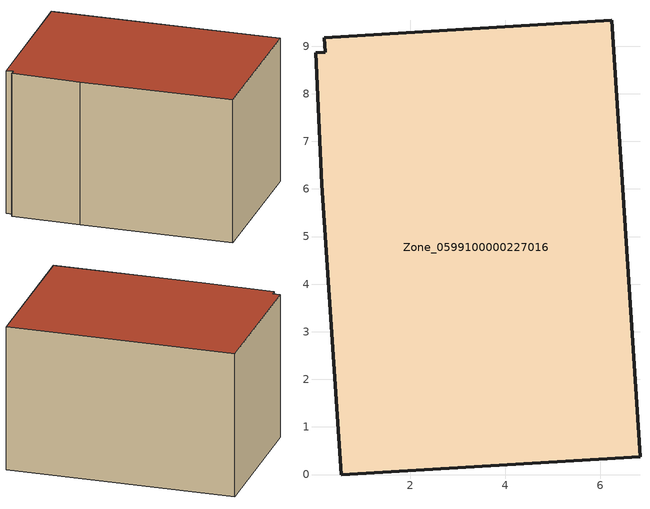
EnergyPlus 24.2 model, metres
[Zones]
Zone_0599100000227016
 floor ground (C_G): 0.22,8.87 0.2,9.17 6.24,9.54 6.83,0.37 0.55,0 0.14,6.1 0.01,8.86 z0
 wall outside (C_F): 0.55,0 6.83,0.37 6.24,9.54 0.2,9.17 0.22,8.87 0.01,8.86 0.14,6.1 0.55,0 z0:5.99
 roof outside (C_R): 0.2,9.17 0.22,8.87 0.01,8.86 0.14,6.1 0.55,0 6.83,0.37 6.24,9.54 z5.99
[BUILDING]
Pand.0599100000227016: North Axis=0; Terrain=City; Loads Convergence Tolerance Value=0.04; Temperature Convergence Tolerance Value=0.4; Solar Distribution=FullExterior; Maximum Number of Warmup Days=25; Minimum Number of Warmup Days=1
[Site:Location]
Rotterdam.The.Hague.AP_ZH_NLD Design_Conditions: Latitude=51.96; Longitude=4.45; Time Zone=1; Elevation=-4.5
[SITE:GROUNDTEMPERATURE:BUILDINGSURFACE]
18, 18, 18, 18, 18, 18, 18, 18, 18, 18, 18, 18
[MATERIAL] Thermal Absorptance=0.9; Solar Absorptance=0.7; Visible Absorptance=0.7
Name | Roughness | Thickness | Conductivity | Density | Specific Heat
G.TC.1946-1964 | MediumSmooth | 0.15 | 1 | 540 | 1210
F.TC.1946-1964 | Rough | 0.3 | 0.857143 | 1920 | 840
R.TC.1946-1964 | MediumRough | 0.2 | 0.235294 | 1500 | 1000
[CONSTRUCTION]
C_G: G.TC.1946-1964
C_F: F.TC.1946-1964
C_R: R.TC.1946-1964
[ZONE]
Zone_0599100000227016: Type=1; Multiplier=1; Ceiling Height=Autocalculate; Volume=Autocalculate; Floor Area=autocalculate; Part of Total Floor Area=Yes
[ZONEINFILTRATION:DESIGNFLOWRATE]
Infil_Zone_0599100000227016: Zone or ZoneList or Space or SpaceList=Zone_0599100000227016; Schedule=AlwaysOn; Design Flow Rate Calculation Method=Flow/Area; Flow Rate per Floor Area=0.003; Constant Term Coefficient=1; Temperature Term Coefficient=0; Velocity Term Coefficient=0; Velocity Squared Term Coefficient=0
[HVACTEMPLATE:ZONE:IDEALLOADSAIRSYSTEM]
Zone_0599100000227016: Maximum Heating Supply Air Temperature=50; Minimum Cooling Supply Air Temperature=13; Maximum Heating Supply Air Humidity Ratio=0.0156; Minimum Cooling Supply Air Humidity Ratio=0.0077; Heating Limit=NoLimit; Cooling Limit=NoLimit; Dehumidification Control Type=ConstantSensibleHeatRatio; Cooling Sensible Heat Ratio=0.7; Dehumidification Setpoint=60; Humidification Control Type=None; Humidification Setpoint=30; Outdoor Air Method=None; Outdoor Air Flow Rate per Person=0.00944; Outdoor Air Flow Rate per Zone Floor Area=0; Outdoor Air Flow Rate per Zone=0; Demand Controlled Ventilation Type=None; Outdoor Air Economizer Type=NoEconomizer; Heat Recovery Type=None; Sensible Heat Recovery Effectiveness=0.7; Latent Heat Recovery Effectiveness=0.65
[ZONECONTROL:THERMOSTAT]
ThermostatControl_Zone_0599100000227016: Zone or ZoneList=Zone_0599100000227016; Control Type Schedule=DualSetpointControlType; Control 1=Thermostat_Zone_0599100000227016; Temperature Difference Between Cutout And Setpoint=0
[THERMOSTATSETPOINT:DUALSETPOINT]
Thermostat_Zone_0599100000227016: Heating Setpoint Temperature Schedule=HeatingSetpoint_Zone_0599100000227016; Cooling Setpoint Temperature Schedule=CoolingSetpoint_Zone_0599100000227016
[SCHEDULE:COMPACT]
HeatingSetpoint_Zone_0599100000227016: Through: 12/31, For: AllDays, Until: 24:00, 21
CoolingSetpoint_Zone_0599100000227016: Through: 12/31, For: AllDays, Until: 24:00, 24
DualSetpointControlType: Through: 12/31, For: AllDays, Until: 24:00, 4
AlwaysOn: Through: 12/31, For: AllDays, Until: 24:00, 1
